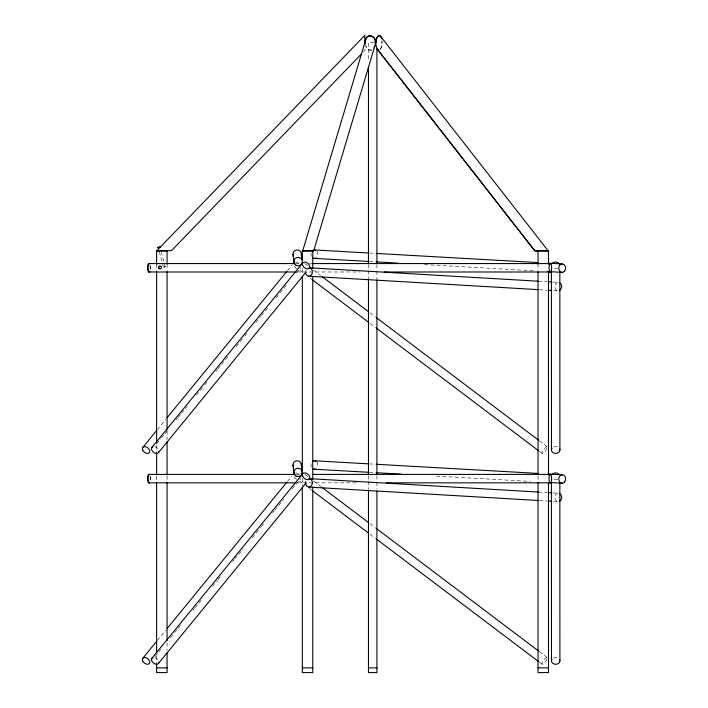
<?xml version="1.0" encoding="UTF-8"?>
<svg xmlns="http://www.w3.org/2000/svg" width="708" height="708" viewBox="0 0 708 708"><rect width="100%" height="100%" fill="white"/><g stroke="black" fill="none" stroke-linecap="round" stroke-linejoin="round"><path stroke-width="0.53" stroke-dasharray="3.54 2.66" d="M162.309 262.925L163.398 266.978L164.575 267.801L165.176 266.5L161.38 252.314M380.603 49.091L382.01 44.392L381.984 40.542M380.32 49.48L381.55 46.905L382.063 41.294M157.335 429.659L165.725 419.401M287.377 270.73L292.271 264.757M156.512 443.898L160.707 438.774M161.406 437.916L164.203 434.5M164.902 433.641L166.999 431.084M176.088 419.977L177.487 418.269M178.186 417.41L180.983 413.994M181.682 413.136L187.275 406.304M196.364 395.197L204.054 385.798M204.754 384.94L207.55 381.524M215.94 371.275L217.338 369.567M218.037 368.709L220.834 365.293M221.533 364.434L227.826 356.744M236.215 346.495L243.906 337.096M244.605 336.238L247.402 332.822M255.792 322.574L260.686 316.591M261.385 315.733L267.677 308.042M276.067 297.794L287.253 284.12M296.342 273.014L300.537 267.889A4.213 2.77 39.3 0 1 300.059 268.429M157.335 640.501L165.725 630.244M287.377 481.582L291.572 476.449M155.114 656.449L160.707 649.617M170.495 637.651L173.991 633.377M174.69 632.527L177.487 629.111M178.186 628.253L180.983 624.837M192.868 610.314L194.266 608.606M194.966 607.747L201.258 600.057M212.444 586.383L217.338 580.41M218.037 579.551L220.834 576.135M232.72 561.612L234.118 559.904M234.817 559.046L243.207 548.788M252.296 537.682L260.686 527.433M261.385 526.575L263.482 524.017M272.571 512.911L273.969 511.203M274.669 510.344L283.758 499.237M292.147 488.98L300.537 478.732A4.213 2.77 39.3 0 1 300.059 479.272M363.469 51.879L365.009 50.286L364.965 47.834M371.859 49.932C368.7 51.348 366.001 47.976 365.514 45.144M163.398 266.978L165.176 266.5M371.355 50.135L368.762 49.932L365.824 46.224M373.78 42.179L368.47 42.179L368.47 60.985M295.112 263.562L300.289 263.562M309.476 263.562L311.688 263.562M296.971 271.996L360.301 271.996M296.218 474.404L299.537 474.404M296.971 482.838L356.982 482.838M369.496 253.057L375.01 253.367M369.408 261.491L374.913 261.801M424.473 264.597L534.602 270.819M369.496 463.899L375.01 464.209M369.408 472.333L374.913 472.643M436.588 476.121L530.195 481.413M538.469 281.218L547.293 281.731M552.815 282.049L558.329 282.377A4.213 3.398 -86.6 0 0 554.842 286.59A4.213 3.398 -86.6 0 0 558.152 290.802L552.638 290.484M539.408 289.705L547.125 290.156M538.469 492.06L547.293 492.573M552.815 492.892L558.329 493.219A4.213 3.398 -86.6 0 0 554.842 497.432A4.213 3.398 -86.6 0 0 558.152 501.645L552.638 501.326M539.408 500.547L547.125 500.999M304.723 263.491L308.245 266.155M313.538 270.155L320.591 275.483M369.974 312.794L375.258 316.795M539.266 440.712L547.204 446.713M299.528 270.111L303.051 272.775M310.104 278.102L311.874 279.439M370.063 323.406L375.355 327.406M539.363 451.332L542.001 453.324M304.723 474.333L308.245 476.997M313.538 480.998L321.476 486.989M369.974 523.637L375.258 527.637M539.266 651.555L547.204 657.555M299.528 480.953L303.936 484.281M309.228 488.281L311.874 490.281M370.063 534.248L375.355 538.248M539.363 662.175L542.001 664.166M164.283 266.739L164.575 267.801M159.318 251.782L162.035 261.916M538.036 264.164L538.036 270.783M538.036 476.112L538.036 481.626M376.904 264.482L376.904 270.014M376.904 271.12L376.904 278.864M376.904 475.732L376.904 481.263M376.904 482.369L376.904 489.007M368.47 264.482L368.47 277.757M368.47 475.732L368.47 480.157M368.47 481.263L368.47 489.007M302.307 268.58L302.307 274.093M302.307 478.316L302.307 486.042M167.07 264.164L167.07 270.783M167.07 430.845L167.07 439.677M167.07 476.112L167.07 481.626M167.07 642.793L167.07 650.519M156.618 264.164L156.618 270.783M156.618 445.199L156.618 451.819M156.618 476.112L156.618 481.626M156.618 656.042L156.618 662.661M553.576 447.058A4.213 3.425 0 0 1 558.674 447.598M557.736 268.429A4.213 3.425 0 0 1 553.514 268.429M316.839 251.154A4.213 3.407 -86.8 0 1 316.06 257.792M311.414 256.305A4.213 3.407 -86.8 0 1 311.458 252.092M296.652 268.429A4.213 2.77 39.3 0 1 294.183 266.35M295.661 262.04A4.213 2.77 39.3 0 1 299.334 263.757M305.714 270.907A4.213 3.398 -86.6 0 1 306.077 269.89M546.903 448.306A4.213 1.062 -52.9 0 1 542.85 453.235A4.213 1.062 -52.9 0 1 542.912 450.615A4.213 1.062 -52.9 0 1 546.939 446.598M150.406 265.677A4.213 1.301 -90 0 1 150.406 269.89M154.654 446.713A4.213 2.77 39.3 0 1 158.583 450.022M150.052 265.677A4.213 1.301 90 0 1 150.052 269.89M553.576 657.9A4.213 3.425 0 0 1 558.674 658.44M557.736 479.272A4.213 3.425 0 0 1 553.514 479.272M316.839 461.997A4.213 3.407 -86.8 0 1 316.768 467.953M311.414 467.147A4.213 3.407 -86.8 0 1 311.458 462.935M296.652 479.272A4.213 2.77 39.3 0 1 294.183 477.192M295.661 472.882A4.213 2.77 39.3 0 1 299.334 474.599M546.903 659.148A4.213 1.062 -52.9 0 1 542.85 664.077A4.213 1.062 -52.9 0 1 542.912 661.458A4.213 1.062 -52.9 0 1 546.939 657.44M150.406 476.519A4.213 1.301 -90 0 1 150.202 481.608M154.654 657.555A4.213 2.77 39.3 0 1 158.583 660.865M150.052 476.519A4.213 1.301 90 0 1 149.848 481.608"/><path stroke-width="1.06" d="M365.266 43.232C364.779 30.285 379.001 36.188 374.753 46.224L313.706 250.747L312.644 250.809M375.921 42.453L376.47 38.781L377.691 36.205L379.276 35.4L380.78 36.595M365.266 42.453C364.328 33.055 376.992 34.347 375.284 43.232M313.706 250.747L302.705 250.844L365.788 39.462M374.028 47.834L374.753 46.224M142.653 447.598L156.636 430.508M167.123 417.693L286.678 271.589M151.733 447.598L302.643 263.049M158.61 452.439L306.024 272.164M142.653 658.44L156.636 641.351M167.123 628.536L286.678 482.431M151.733 658.44L302.643 473.891M158.61 663.281L306.024 483.006M361.169 54.259L171.513 250.659L156.627 250.915L156.618 264.164M378.745 50.286L377.231 49.091L534.717 250.676L537.496 250.667M547.346 250.853L548.24 250.898L534.682 250.667L377.506 49.48C375.284 45.383 374.798 38.329 378.948 35.4L380.506 36.205L548.24 250.898L547.647 250.915M157.574 247.384L160.424 246.623M157.707 247.871L160.548 247.11M303.334 250.782L303.157 250.88M534.682 250.667L538.089 250.676M374.798 42.179L376.337 42.179M148.928 263.562L294.006 263.562M312.44 263.562L550.328 263.562M148.928 271.996L295.864 271.996M384.249 271.996L550.328 271.996M148.928 474.404L295.112 474.404M312.44 474.404L550.328 474.404A4.213 1.301 -90 0 1 551.452 480.732A4.213 1.301 -90 0 1 549.196 480.732A4.213 1.301 -90 0 1 550.328 474.404M148.928 482.838L295.864 482.838M386.462 482.838L550.328 482.838M156.618 667.865L167.07 667.865M302.307 667.865L312.759 667.865M368.47 667.865L376.904 667.865M538.036 667.865L548.488 667.865M538.682 250.791L534.717 250.676M312.555 250.667L313.679 250.712L312.883 250.676M368.399 252.995L314.44 249.951A4.213 3.407 -86.8 0 1 315.317 250.083M376.107 253.429L537.991 262.579M547.904 263.137L562.223 263.942M314.343 258.376L368.31 261.429M376.019 261.863L398.038 263.102M547.815 271.562L562.134 272.376M314.44 460.793L368.399 463.837M376.107 464.271L537.991 473.422M547.904 473.979L562.223 474.785M314.343 469.218L368.31 472.271M376.019 472.705L401.348 474.13M550.019 482.529L562.134 483.219M538.469 281.218L309.06 267.783A4.213 3.398 -86.6 0 1 312.378 271.996A4.213 3.398 -86.6 0 1 308.892 276.217A4.213 3.398 -86.6 0 1 305.573 271.996M548.399 281.793L551.709 281.988M308.892 276.217L538.301 289.643M548.231 290.227L551.532 290.413M538.469 492.06L309.06 478.626A4.213 3.398 -86.6 0 1 312.361 483.21A4.213 3.398 -86.6 0 1 308.299 486.989A4.213 3.398 -86.6 0 1 305.714 481.75M548.399 492.635L551.709 492.83M308.892 487.06L538.301 500.485M548.231 501.069L551.532 501.255M322.352 276.819L368.204 311.458M376.143 317.458L538.381 440.049M312.75 280.103L368.302 322.078M376.24 328.07L538.478 450.66M322.352 487.662L368.204 522.3M376.143 528.301L538.381 650.891M312.75 490.945L368.302 532.92M376.24 538.912L538.478 661.502M377.506 49.48L378.258 50.135M380.506 36.205L381.656 38.781M301.431 254.19L302.042 259.509M292.997 254.101L293.988 262.633M301.298 463.944L302.157 471.386M292.997 464.944L293.988 473.475M364.903 44.392L364.744 35.4L156.627 250.915L167.07 250.915L167.07 264.164M559.842 272.093L559.904 450.022M559.842 482.936L559.904 660.865M551.408 270.996L551.47 450.022M551.408 482.945L551.47 660.865M548.488 264.164L548.488 250.915L538.036 250.915L538.036 264.164M548.488 271.89L548.488 475.006M548.488 482.732L548.488 672.6L538.036 672.6L538.036 482.732M538.036 271.89L538.036 475.006M376.904 48.817L376.904 263.385M376.904 279.97L376.904 474.625M376.904 491.219L376.904 672.6L368.47 672.6L368.47 490.113M368.47 66.517L368.47 263.385M368.47 278.864L368.47 474.625M312.759 268.58L312.759 250.915L302.307 250.915L302.307 259.748M312.759 276.306L312.759 479.422M312.759 487.148L312.759 672.6L302.307 672.6L302.307 487.148M302.307 276.306L302.307 475.006M167.07 271.89L167.07 429.747M167.07 441.889L167.07 475.006M167.07 482.732L167.07 640.59M167.07 652.732L167.07 672.6L156.618 672.6L156.618 663.768M156.618 271.89L156.618 442.996M156.618 452.925L156.618 475.006M156.618 482.732L156.618 652.732M159.76 268.297A0.92 0.92 0 0 1 159.353 268.058M159.76 266.518A0.92 0.92 0 0 1 160.238 266.518M559.763 449.129A4.213 3.425 0 0 1 555.134 453.412A4.213 3.425 0 0 1 552.036 448.306M551.975 263.757A4.213 3.425 0 0 1 556.178 262.075A4.213 3.425 0 0 1 559.701 264.58M315.228 258.225A4.213 3.407 -86.8 0 1 312.644 257.836M312.724 250.535A4.213 3.407 -86.8 0 1 313.555 250.101M293.422 263.757A4.213 2.77 39.3 0 1 294.147 262.5M560.01 282.943A4.213 3.398 -86.6 0 1 559.869 290.236M149.928 271.438A4.213 1.301 -90 0 1 147.99 268.332A4.213 1.301 -90 0 1 149.618 263.712M158.849 451.731A4.213 2.77 39.3 0 1 153.344 452.102A4.213 2.77 39.3 0 1 152.893 446.713M149.574 271.438A4.213 1.301 90 0 1 147.636 268.332A4.213 1.301 90 0 1 149.264 263.712M550.62 271.438A4.213 1.301 -90 0 1 549.32 271.438M549.638 263.712A4.213 1.301 -90 0 1 550.311 263.712M293.537 256.216A4.213 4.213 0 0 1 296.705 249.959A4.213 4.213 0 0 1 301.272 255.287M559.763 659.971A4.213 3.425 0 0 1 555.134 664.254A4.213 3.425 0 0 1 552.036 659.148M551.975 474.599A4.213 3.425 0 0 1 559.276 474.599M312.724 461.377A4.213 3.407 -86.8 0 1 316.14 461.333M315.228 469.068A4.213 3.407 -86.8 0 1 312.644 468.678M293.422 474.599A4.213 2.77 39.3 0 1 294.147 473.342M560.01 493.786A4.213 3.398 -86.6 0 1 559.869 501.078M301.095 473.891A4.213 1.062 -52.9 0 1 301.732 473.342M149.618 482.697A4.213 1.301 -90 0 1 147.981 478.626A4.213 1.301 -90 0 1 149.618 474.555M158.849 662.573A4.213 2.77 39.3 0 1 153.344 662.945A4.213 2.77 39.3 0 1 152.893 657.555M149.264 482.697A4.213 1.301 90 0 1 147.627 478.626A4.213 1.301 90 0 1 149.264 474.555M550.311 482.697A4.213 1.301 -90 0 1 549.638 482.697M549.638 474.555A4.213 1.301 -90 0 1 550.311 474.555M293.537 467.059A4.213 4.213 0 0 1 296.705 460.802A4.213 4.213 0 0 1 301.272 466.13M158.964 268.447A1.469 1.469 0 0 0 161.424 267.792A1.469 1.469 0 0 0 159.619 265.987A1.469 1.469 0 0 0 158.964 268.447M564.559 271.111A4.213 3.407 -86.8 0 0 563.099 264.075A4.213 3.407 -86.8 0 0 558.869 269.297A4.213 3.407 -86.8 0 0 564.559 271.111M142.68 450.022A4.213 2.77 39.3 0 0 149.052 452.987A4.213 2.77 39.3 0 0 146.547 447.058A4.213 2.77 39.3 0 0 142.68 450.022M551.249 270.766A4.213 1.301 -90 0 0 550.665 263.712A4.213 1.301 -90 0 0 549.072 268.872A4.213 1.301 -90 0 0 551.249 270.766M302.67 265.465A4.213 2.77 39.3 0 0 309.042 268.429A4.213 2.77 39.3 0 0 306.537 262.5A4.213 2.77 39.3 0 0 302.67 265.465M295.926 265.217A4.213 4.213 0 0 0 302.289 261.633A4.213 4.213 0 0 0 296.006 257.916A4.213 4.213 0 0 0 295.926 265.217M564.559 481.953A4.213 3.407 -86.8 0 0 563.099 474.918A4.213 3.407 -86.8 0 0 558.869 480.139A4.213 3.407 -86.8 0 0 564.559 481.953M142.68 660.865A4.213 2.77 39.3 0 0 149.052 663.83A4.213 2.77 39.3 0 0 146.547 657.9A4.213 2.77 39.3 0 0 142.68 660.865M302.67 476.307A4.213 2.77 39.3 0 0 309.042 479.272A4.213 2.77 39.3 0 0 306.537 473.342A4.213 2.77 39.3 0 0 302.67 476.307M295.926 476.059A4.213 4.213 0 0 0 302.289 472.475A4.213 4.213 0 0 0 296.006 468.758A4.213 4.213 0 0 0 295.926 476.059"/></g></svg>
